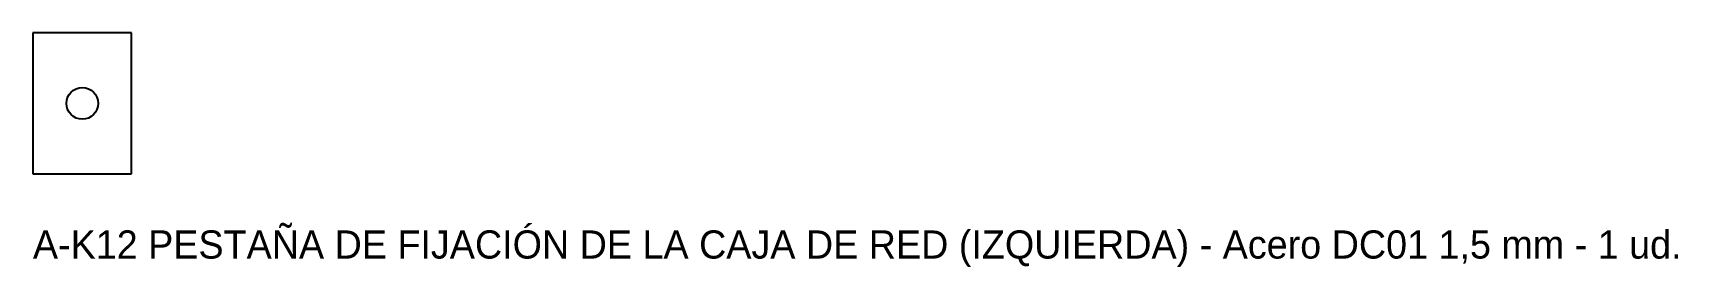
# Model space of a CAD drawing. Header units: millimetres. Extents: x -7 to 226, y -23 to 10.
import ezdxf

# ---------------------------------------------------------------- set-up
doc = ezdxf.new("R2010")
doc.units = ezdxf.units.MM
doc.layers.add('CORTE', color=7, linetype='CONTINUOUS')
doc.layers.add('TEXTO', color=3, linetype='CONTINUOUS')

msp = doc.modelspace()

# ---------------------------------------------------------------- linework, layer by layer
at = {"layer": 'CORTE'}
for p, q in [((-7, 10), (-7, -10)), ((7, 10), (-7, 10)), ((7, -10), (7, 10)), ((-7, -10), (7, -10))]:
    msp.add_line(p, q, dxfattribs=at)
msp.add_circle((0, 0), 2.25, dxfattribs=at)

# ---------------------------------------------------------------- texts
at = {"layer": 'TEXTO'}
msp.add_text('A-K12 PESTAÑA DE FIJACIÓN DE LA CAJA DE RED (IZQUIERDA) - Acero DC01 1,5 mm - 1 ud.', height=4, dxfattribs=at).set_placement((-7, -22))

doc.saveas('drawing.dxf')
